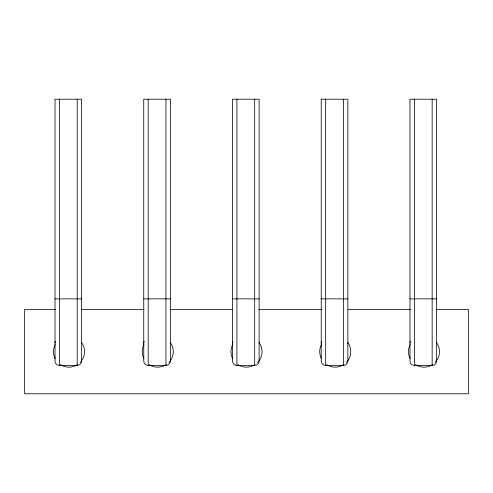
<?xml version="1.0" encoding="UTF-8"?>
<svg xmlns="http://www.w3.org/2000/svg" width="493" height="493" viewBox="0 0 493 493"><rect width="100%" height="100%" fill="white"/><g stroke="black" fill="none" stroke-linecap="round" stroke-linejoin="round"><path stroke-width="0.74" d="M55.013 298.869L81.635 298.869M143.753 298.869L170.375 298.869M232.493 298.869L259.115 298.869M321.233 298.869L347.855 298.869M409.973 298.869L436.595 298.869M55.462 309.493L24.65 309.493L24.65 393.796L468.35 393.796L468.35 309.493L436.767 309.493M81.653 309.493L144.048 309.493M170.239 309.493L232.634 309.493M258.825 309.493L321.991 309.493M348.181 309.493L410.577 309.493M59.45 365.424L77.198 365.424A4.437 4.437 0 0 0 81.635 360.987L81.635 99.204L55.013 99.204L55.013 360.987A4.437 4.437 0 0 0 59.45 365.424L59.45 99.204M148.19 365.424L165.938 365.424A4.437 4.437 0 0 0 170.375 360.987L170.375 99.204L143.753 99.204L143.753 360.987A4.437 4.437 0 0 0 148.19 365.424L148.19 99.204M236.93 365.424L254.678 365.424A4.437 4.437 0 0 0 259.115 360.987L259.115 99.204L232.493 99.204L232.493 360.987A4.437 4.437 0 0 0 236.93 365.424L236.93 99.204M325.67 365.424L343.418 365.424A4.437 4.437 0 0 0 347.855 360.987L347.855 99.204L321.233 99.204L321.233 360.987A4.437 4.437 0 0 0 325.67 365.424L325.67 99.204M414.41 365.424L432.158 365.424A4.437 4.437 0 0 0 436.595 360.987L436.595 99.204L409.973 99.204L409.973 360.987A4.437 4.437 0 0 0 414.41 365.424L414.41 99.204M432.158 99.204L432.158 365.424M343.418 99.204L343.418 365.424M254.678 99.204L254.678 365.424M165.938 99.204L165.938 365.424M77.198 99.204L77.198 365.424M55.013 343.239A4.437 4.437 0 0 1 55.45 341.316M81.585 342.58A4.437 4.437 0 0 1 81.635 343.239M81.647 342.604A15.529 15.529 0 0 1 80.199 362.423M77.586 364.592A15.529 15.529 0 0 1 60.454 364.592M55.21 358.744A15.529 15.529 0 0 1 55.21 344.539M170.387 342.604A15.529 15.529 0 0 1 168.939 362.423M166.326 364.592A15.529 15.529 0 0 1 149.194 364.592M143.95 358.744A15.529 15.529 0 0 1 143.95 344.539M259.127 342.604A15.529 15.529 0 0 1 257.679 362.423M255.066 364.592A15.529 15.529 0 0 1 237.934 364.592M232.69 358.744A15.529 15.529 0 0 1 232.69 344.539M347.867 342.604A15.529 15.529 0 0 1 346.419 362.423M343.806 364.592A15.529 15.529 0 0 1 326.674 364.592M321.43 358.744A15.529 15.529 0 0 1 321.43 344.539M436.607 342.604A15.529 15.529 0 0 1 435.159 362.423M432.546 364.592A15.529 15.529 0 0 1 415.414 364.592M410.17 358.744A15.529 15.529 0 0 1 410.17 344.539M143.753 343.239A4.437 4.437 0 0 1 144.19 341.316M170.325 342.58A4.437 4.437 0 0 1 170.375 343.239M232.493 343.239A4.437 4.437 0 0 1 232.93 341.316M259.065 342.58A4.437 4.437 0 0 1 259.115 343.239M321.233 343.239A4.437 4.437 0 0 1 321.67 341.316M347.805 342.58A4.437 4.437 0 0 1 347.855 343.239M409.973 343.239A4.437 4.437 0 0 1 410.41 341.316M436.545 342.58A4.437 4.437 0 0 1 436.595 343.239"/></g></svg>
